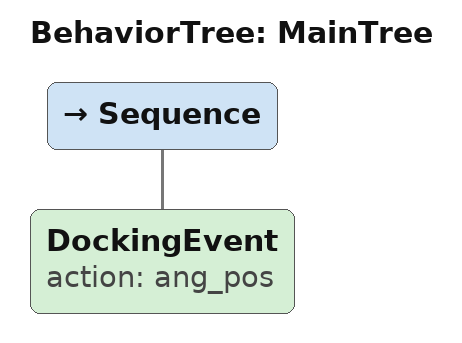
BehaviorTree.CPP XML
<root main_tree_to_execute = "MainTree">
    <BehaviorTree ID="MainTree">
        <Sequence>
            <DockingEvent action="ang_pos"/>
            <!--MinimalPublisher action="down"/-->
            <!--Camera MaximumDistance= "1"/-->
        </Sequence>
    </BehaviorTree>
</root>
